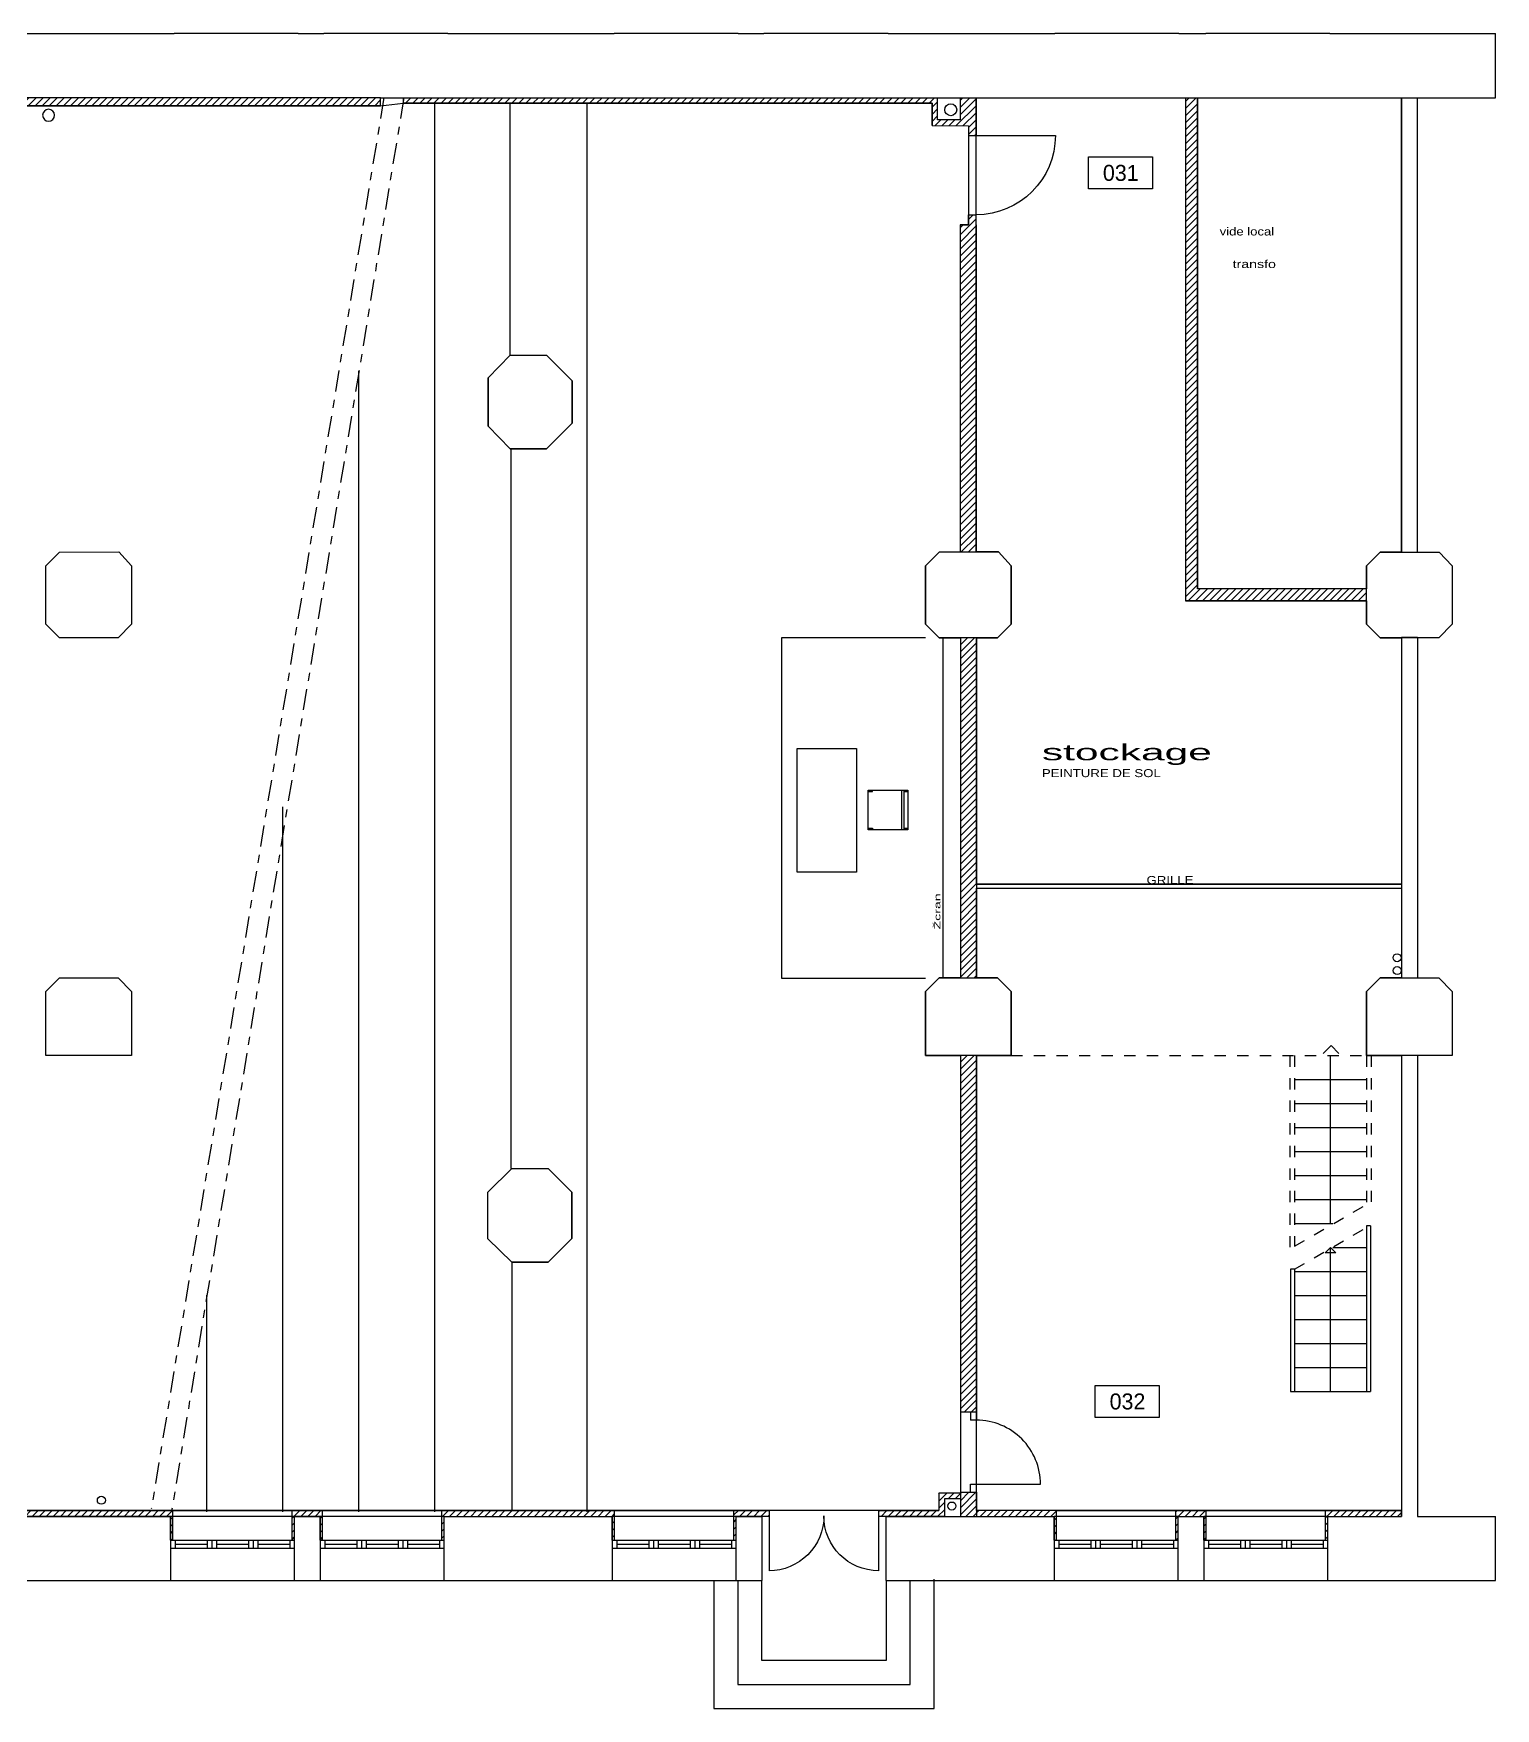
# Model space of a CAD drawing. Extents: x -18.1 to 35.5, y -14.8 to 10.
# Drawn here: x 17.2 to 35.47, y -12.88 to 8.05 of the extents above; entities that cross this region are included whole.
import ezdxf

# ---------------------------------------------------------------- set-up
doc = ezdxf.new("R2010")
doc.units = 0
doc.header["$MEASUREMENT"] = 0
for name, pattern in [('_DASHED', [0.282222, 0.141111, -0.141111]), ('_DOUBLE_DASHED', [0.546805, 0.264583, -0.105833, 0.070556, -0.105833]), ('TRAIT_PLEIN', [0])]:
    doc.linetypes.add(name, pattern=pattern)
for name, color, linetype in [('CLOISRDC', 2, 'TRAIT_PLEIN'), ('ESCALIERS', 3, 'TRAIT_PLEIN'), ('MURSRDC', 7, 'TRAIT_PLEIN'), ('PORTES', 3, 'TRAIT_PLEIN'), ('SPACES', 150, 'TRAIT_PLEIN'), ('TEXTES', 6, 'TRAIT_PLEIN'), ('VITRE', 1, 'Continuous')]:
    doc.layers.add(name, color=color, linetype=linetype)

msp = doc.modelspace()

# ---------------------------------------------------------------- hatches: boundary and pattern name
at = {"layer": 'CLOISRDC'}
h = msp.add_hatch(dxfattribs=at)
h.set_pattern_fill('ANSI31', color=256, scale=0.5, style=0)
h.paths.add_polyline_path([(12.569, -0.34), (12.569, 5.057), (12.711, 5.057), (12.711, 5.129), (12.569, 5.129), (12.569, 7.147), (21.54, 7.147), (21.54, 7.247), (12.499, 7.247), (12.499, -0.34), (11.769, -0.34), (11.769, -0.84), (12.099, -0.84), (12.099, -0.905), (12.169, -0.905), (12.169, -0.84), (12.569, -0.84)])
h.paths.add_polyline_path([(16.319, 7.147), (16.219, 7.147), (16.219, 1.78), (16.115, 1.78), (16.115, 1.7), (16.219, 1.7), (16.219, -0.291), (16.319, -0.291)], flags=16)
h.paths.add_polyline_path([(13.617, 5.9), (16.219, 5.9), (16.219, 5.95), (13.567, 5.95), (13.567, 5.129), (13.472, 5.129), (13.472, 5.057), (13.545, 5.057), (13.545, 4.962), (13.617, 4.962), (13.617, 5.057)], flags=17)
h = msp.add_hatch(dxfattribs=at)
h.set_pattern_fill('ANSI31', color=256, scale=0.5, style=0)
h.paths.add_polyline_path([(28.979, 7.247), (28.779, 7.247), (28.779, 6.971), (28.499, 6.971), (28.499, 7.247), (28.429, 7.247), (21.82, 7.247), (21.82, 7.18), (28.429, 7.18), (28.429, 6.901), (28.885, 6.898), (28.885, 6.775), (28.979, 6.775), (28.979, 6.898)])
h.paths.add_polyline_path([(28.979, 5.66), (28.979, 5.784), (28.885, 5.784), (28.885, 5.66), (28.783, 5.66), (28.779, 5.657), (28.779, 1.571), (28.979, 1.571)])
h.paths.add_polyline_path([(28.984, 0.5), (28.784, 0.5), (28.784, -3.75), (28.984, -3.75)])
h.paths.add_polyline_path([(31.745, 7.247), (31.595, 7.247), (31.595, 0.96), (33.859, 0.96), (33.859, 1.11), (31.745, 1.11)])
h = msp.add_hatch(dxfattribs=at)
h.set_pattern_fill('ANSI31', color=256, scale=0.5, style=0)
h.paths.add_polyline_path([(28.984, -4.72), (28.784, -4.72), (28.784, -9.178), (28.984, -9.178)])
h = msp.add_hatch(dxfattribs=at)
h.set_pattern_fill('ANSI31', color=256, scale=0.5, style=0)
h.paths.add_polyline_path([(16.969, -5.306), (16.969, -10.406), (16.219, -10.406), (12.619, -10.406), (12.619, -10.199), (11.799, -10.199), (11.799, -10.265), (12.499, -10.265), (12.499, -10.48), (18.914, -10.48), (18.914, -10.776), (18.944, -10.776), (18.944, -10.406), (17.619, -10.406), (17.039, -10.406), (17.039, -5.236), (16.191, -5.236), (16.191, -5.159), (16.121, -5.159), (16.121, -5.236), (16.031, -5.236), (14.747, -5.236), (14.747, -5.306)])
h.paths.add_polyline_path([(11.799, -9.115), (11.769, -9.115), (11.769, -10.265), (11.799, -10.265)])
h.paths.add_polyline_path([(10.208, -10.724), (10.296, -10.724), (10.296, -10.655), (10.208, -10.655)])
h.paths.add_polyline_path([(14.193, -7.309), (15.679, -7.309), (15.679, -7.122), (14.193, -7.122)], flags=25)
h = msp.add_hatch(dxfattribs=at)
h.set_pattern_fill('ANSI31', color=256, scale=0.5, style=0)
h.paths.add_polyline_path([(34.294, -10.406), (33.344, -10.406), (33.344, -10.776), (33.374, -10.776), (33.374, -10.48), (34.294, -10.48)])
h.paths.add_polyline_path([(31.854, -10.406), (31.474, -10.406), (31.474, -10.776), (31.504, -10.776), (31.504, -10.48), (31.824, -10.48), (31.824, -10.776), (31.854, -10.776)])
h.paths.add_polyline_path([(29.984, -10.406), (28.984, -10.406), (28.984, -10.48), (29.954, -10.48), (29.954, -10.776), (29.984, -10.776)])
h.paths.add_polyline_path([(28.984, -10.178), (28.784, -10.178), (28.784, -10.48), (28.984, -10.48)])
h.paths.add_polyline_path([(28.784, -10.19), (28.513, -10.19), (28.513, -10.406), (27.762, -10.406), (27.762, -10.48), (28.583, -10.48), (28.583, -10.26), (28.784, -10.26)])
h.paths.add_polyline_path([(26.393, -10.406), (25.954, -10.406), (25.954, -10.776), (25.984, -10.776), (25.984, -10.48), (26.304, -10.48), (26.393, -10.48)])
h = msp.add_hatch(dxfattribs=at)
h.set_pattern_fill('ANSI31', color=256, scale=0.5, style=0)
h.paths.add_polyline_path([(24.464, -10.406), (22.304, -10.406), (22.304, -10.776), (22.334, -10.776), (22.334, -10.48), (24.434, -10.48), (24.434, -10.776), (24.464, -10.776)])
h.paths.add_polyline_path([(20.814, -10.406), (20.434, -10.406), (20.434, -10.776), (20.464, -10.776), (20.464, -10.476), (20.784, -10.476), (20.784, -10.776), (20.814, -10.776)])

# ---------------------------------------------------------------- linework, layer by layer
for p, q in [((21.54, 7.247), (12.499, 7.247)), ((21.54, 7.147), (12.569, 7.147)), ((21.54, 7.147), (21.54, 7.247)), ((21.82, 7.247), (21.82, 7.18)), ((21.82, 7.247), (28.429, 7.247)), ((28.429, 7.18), (21.82, 7.18)), ((28.429, 7.247), (28.499, 7.247)), ((28.429, 6.901), (28.429, 7.18)), ((28.499, 6.971), (28.499, 7.247)), ((28.499, 7.247), (28.499, 7.247)), ((28.779, 7.247), (28.779, 6.971)), ((28.779, 7.247), (28.979, 7.247)), ((28.979, 7.247), (28.979, 6.901)), ((31.595, 7.247), (31.595, 0.96)), ((31.595, 7.247), (31.745, 7.247)), ((31.745, 7.247), (31.745, 1.11)), ((28.78, 6.971), (28.499, 6.971)), ((28.429, 6.901), (28.885, 6.898)), ((28.885, 6.898), (28.885, 6.775)), ((28.885, 6.775), (28.979, 6.775)), ((28.979, 6.898), (28.979, 6.775)), ((28.779, 5.657), (28.783, 5.66)), ((28.779, 5.66), (28.779, 1.571)), ((28.779, 5.66), (28.885, 5.66)), ((28.885, 5.66), (28.885, 5.784)), ((28.885, 5.784), (28.979, 5.784)), ((28.979, 5.66), (28.979, 5.784)), ((28.979, 5.66), (28.979, 1.571)), ((28.779, 1.571), (28.979, 1.571)), ((33.859, 1.11), (31.745, 1.11)), ((33.859, 0.96), (33.859, 1.11)), ((33.859, 0.96), (31.595, 0.96)), ((28.984, 0.5), (28.784, 0.5)), ((28.784, 0.5), (28.784, -3.75)), ((28.984, 0.5), (28.984, -3.75)), ((26.744, -2.429), (26.744, -0.884)), ((26.744, -0.884), (27.484, -0.884)), ((27.484, -0.884), (27.484, -2.429)), ((27.633, -1.9), (27.633, -1.404)), ((27.633, -1.404), (28.128, -1.404)), ((27.633, -1.423), (27.685, -1.423)), ((27.685, -1.423), (27.685, -1.404)), ((28.051, -1.9), (28.051, -1.404)), ((28.079, -1.9), (28.079, -1.404)), ((28.083, -1.423), (28.128, -1.423)), ((28.128, -1.404), (28.128, -1.9)), ((27.633, -1.878), (27.685, -1.878)), ((27.685, -1.878), (27.685, -1.9)), ((28.079, -1.878), (28.128, -1.878)), ((28.128, -1.9), (27.633, -1.9)), ((27.484, -2.429), (26.744, -2.429)), ((28.784, -3.75), (28.984, -3.75)), ((28.984, -4.72), (28.784, -4.72)), ((28.784, -4.72), (28.784, -9.178)), ((28.984, -4.72), (28.984, -9.178)), ((28.984, -9.178), (28.784, -9.178)), ((28.513, -10.19), (28.513, -10.406)), ((28.784, -10.19), (28.513, -10.19)), ((28.784, -10.178), (28.784, -10.48)), ((28.784, -10.178), (28.984, -10.178)), ((28.984, -10.178), (28.984, -10.48)), ((17.039, -10.406), (17.619, -10.406)), ((17.619, -10.406), (18.944, -10.406)), ((18.944, -10.776), (18.944, -10.406)), ((18.944, -10.406), (20.434, -10.406)), ((20.434, -10.406), (20.814, -10.406)), ((20.434, -10.776), (20.434, -10.406)), ((20.434, -10.406), (20.814, -10.406)), ((20.814, -10.776), (20.814, -10.406)), ((20.814, -10.406), (22.304, -10.406)), ((22.304, -10.776), (22.304, -10.406)), ((22.304, -10.406), (24.464, -10.406)), ((24.464, -10.776), (24.464, -10.406)), ((24.464, -10.406), (25.954, -10.406)), ((25.954, -10.776), (25.954, -10.406)), ((25.954, -10.406), (26.393, -10.406)), ((26.393, -10.406), (26.393, -10.48)), ((27.762, -10.405), (28.513, -10.406)), ((27.762, -10.406), (28.513, -10.406)), ((27.762, -10.406), (27.762, -10.48)), ((28.583, -10.26), (28.583, -10.48)), ((28.784, -10.26), (28.583, -10.26)), ((29.984, -10.406), (28.984, -10.406)), ((29.984, -10.776), (29.984, -10.406)), ((29.984, -10.406), (31.474, -10.406)), ((31.474, -10.406), (31.854, -10.406)), ((31.474, -10.776), (31.474, -10.406)), ((31.474, -10.406), (31.854, -10.406)), ((31.854, -10.776), (31.854, -10.406)), ((33.344, -10.406), (31.854, -10.406)), ((31.854, -10.406), (33.344, -10.406)), ((33.344, -10.406), (34.292, -10.406)), ((33.344, -10.776), (33.344, -10.406)), ((33.344, -10.406), (34.294, -10.406)), ((34.294, -10.48), (34.294, -10.406)), ((18.914, -10.48), (12.499, -10.48)), ((18.914, -10.776), (18.914, -10.48)), ((20.464, -10.476), (20.784, -10.476)), ((20.464, -10.776), (20.464, -10.476)), ((20.784, -10.776), (20.784, -10.476)), ((22.334, -10.48), (24.434, -10.48)), ((22.334, -10.776), (22.334, -10.48)), ((24.434, -10.776), (24.434, -10.48)), ((25.984, -10.776), (25.984, -10.48)), ((26.304, -10.48), (25.984, -10.48)), ((26.393, -10.48), (26.304, -10.48)), ((28.583, -10.48), (27.762, -10.48)), ((28.784, -10.48), (28.984, -10.48)), ((28.984, -10.48), (29.954, -10.48)), ((29.954, -10.776), (29.954, -10.48)), ((31.504, -10.776), (31.504, -10.48)), ((31.504, -10.48), (31.824, -10.48)), ((31.824, -10.776), (31.824, -10.48)), ((33.374, -10.776), (33.374, -10.48)), ((33.374, -10.48), (34.292, -10.48)), ((18.914, -10.776), (18.944, -10.776)), ((20.434, -10.776), (20.464, -10.776)), ((20.784, -10.776), (20.814, -10.776)), ((22.304, -10.776), (22.334, -10.776)), ((24.434, -10.776), (24.464, -10.776)), ((25.954, -10.776), (25.984, -10.776)), ((29.954, -10.776), (29.984, -10.776)), ((31.474, -10.776), (31.504, -10.776)), ((31.824, -10.776), (31.854, -10.776)), ((33.344, -10.776), (33.374, -10.776))]:
    msp.add_line(p, q, dxfattribs=at)
at = {"layer": 'ESCALIERS', "linetype": '_DOUBLE_DASHED'}
for p, q in [((21.581, 7.25), (18.675, -10.386)), ((21.831, 7.25), (18.929, -10.406))]:
    msp.add_line(p, q, dxfattribs=at)
at = {"layer": 'ESCALIERS'}
for p, q in [((22.219, -10.422), (22.219, 7.168)), ((23.16, 4.031), (23.16, 7.18)), ((24.119, -10.422), (24.119, 7.168)), ((22.884, 3.749), (23.16, 4.031)), ((23.16, 4.031), (23.614, 4.031)), ((21.269, -10.422), (21.269, 3.835)), ((22.884, 3.749), (22.884, 3.143)), ((23.169, -6.133), (23.169, 2.861)), ((28.349, 0.498), (26.549, 0.498)), ((26.549, 0.498), (26.549, -3.753)), ((28.565, 0.5), (28.515, 0.5)), ((28.565, 0.5), (28.565, -3.75)), ((20.319, -10.422), (20.319, -1.615)), ((28.984, -2.578), (34.294, -2.578)), ((28.984, -2.628), (34.294, -2.628)), ((26.549, -3.753), (28.349, -3.753)), ((28.515, -3.75), (28.565, -3.75)), ((33.409, -6.82), (33.409, -4.72)), ((32.958, -5.02), (33.859, -5.02)), ((32.958, -5.32), (33.859, -5.32)), ((32.958, -5.62), (33.859, -5.62)), ((32.958, -5.92), (33.859, -5.92)), ((32.958, -6.22), (33.859, -6.22)), ((32.958, -6.52), (33.859, -6.52)), ((32.958, -6.82), (33.436, -6.82)), ((33.909, -6.851), (33.859, -6.851)), ((33.859, -6.851), (33.859, -8.92)), ((33.909, -6.851), (33.909, -8.92)), ((23.178, -7.303), (23.178, -10.406)), ((33.409, -8.92), (33.409, -7.12)), ((33.436, -7.12), (33.859, -7.12)), ((32.959, -7.39), (32.909, -7.39)), ((32.909, -7.39), (32.909, -8.92)), ((32.959, -7.39), (32.959, -8.92)), ((32.959, -7.42), (33.859, -7.42)), ((19.369, -10.422), (19.369, -7.715)), ((32.959, -7.72), (33.859, -7.72)), ((32.959, -8.02), (33.859, -8.02)), ((32.959, -8.32), (33.859, -8.32)), ((32.959, -8.62), (33.859, -8.62)), ((32.909, -8.92), (32.959, -8.92)), ((32.959, -8.92), (33.859, -8.92)), ((33.859, -8.92), (33.909, -8.92)), ((25.704, -11.28), (25.704, -12.88)), ((26.004, -11.28), (26.004, -12.58)), ((26.304, -12.282), (26.304, -11.28)), ((27.854, -11.28), (27.854, -12.282)), ((28.154, -12.58), (28.154, -11.28)), ((28.454, -12.88), (28.454, -11.264)), ((27.854, -12.282), (26.304, -12.282)), ((26.004, -12.58), (28.154, -12.58)), ((25.704, -12.88), (28.454, -12.88))]:
    msp.add_line(p, q, dxfattribs=at)
at = {"layer": 'ESCALIERS', "linetype": '_DASHED'}
for p, q in [((33.415, -4.597), (33.312, -4.701)), ((33.415, -4.597), (33.513, -4.696)), ((29.419, -4.72), (33.859, -4.72)), ((32.899, -4.72), (32.899, -7.117)), ((32.958, -4.72), (32.958, -7.101)), ((33.859, -4.72), (33.859, -6.581)), ((33.915, -4.72), (33.915, -6.55)), ((32.959, -7.101), (33.912, -6.55)), ((32.959, -7.39), (33.918, -6.836)), ((33.409, -7.12), (33.341, -7.188)), ((33.476, -7.188), (33.341, -7.188)), ((33.409, -7.12), (33.476, -7.188))]:
    msp.add_line(p, q, dxfattribs=at)
at = {"layer": 'MURSRDC'}
for p, q in [((16.869, 8.05), (18.959, 8.05)), ((20.509, 8.05), (18.959, 8.05)), ((20.509, 8.05), (20.829, 8.05)), ((22.379, 8.05), (20.829, 8.05)), ((22.379, 8.05), (24.459, 8.05)), ((26.009, 8.05), (24.459, 8.05)), ((26.009, 8.05), (26.329, 8.05)), ((27.879, 8.05), (26.329, 8.05)), ((27.879, 8.05), (29.964, 8.05)), ((31.514, 8.05), (29.964, 8.05)), ((31.514, 8.05), (31.849, 8.05)), ((33.399, 8.05), (31.849, 8.05)), ((33.399, 8.05), (35.469, 8.05)), ((35.469, 7.247), (35.469, 8.05)), ((21.54, 7.247), (12.499, 7.247)), ((21.54, 7.247), (35.469, 7.247)), ((34.294, 1.57), (34.294, 7.247)), ((34.494, 1.57), (34.494, 7.247)), ((22.884, 3.749), (23.16, 4.031)), ((23.16, 4.031), (23.614, 4.031)), ((23.614, 4.031), (23.934, 3.711)), ((22.884, 3.143), (22.884, 3.749)), ((23.934, 3.181), (23.934, 3.711)), ((23.934, 3.711), (23.934, 3.181)), ((22.884, 3.143), (23.16, 2.861)), ((23.16, 2.861), (22.884, 3.143)), ((23.614, 2.861), (23.934, 3.181)), ((23.934, 3.181), (23.614, 2.861)), ((23.16, 2.861), (23.614, 2.861)), ((23.614, 2.861), (23.16, 2.861)), ((17.359, 1.4), (17.529, 1.57)), ((17.529, 1.57), (18.268, 1.571)), ((18.268, 1.571), (18.429, 1.4)), ((28.519, 1.57), (28.349, 1.4)), ((28.519, 1.57), (29.258, 1.571)), ((29.258, 1.571), (29.419, 1.4)), ((34.029, 1.57), (33.859, 1.4)), ((34.029, 1.57), (34.294, 1.57)), ((34.294, 1.57), (34.494, 1.57)), ((34.494, 1.57), (34.765, 1.57)), ((34.765, 1.57), (34.929, 1.4)), ((17.359, 0.67), (17.359, 1.4)), ((18.429, 1.4), (18.429, 0.67)), ((28.349, 0.67), (28.349, 1.4)), ((29.419, 1.4), (29.419, 0.67)), ((33.859, 0.67), (33.859, 1.4)), ((34.929, 1.4), (34.929, 0.67)), ((17.529, 0.5), (17.359, 0.67)), ((18.429, 0.67), (18.259, 0.5)), ((28.519, 0.5), (28.349, 0.67)), ((29.419, 0.67), (29.249, 0.5)), ((34.029, 0.5), (33.859, 0.67)), ((34.929, 0.67), (34.759, 0.5)), ((18.259, 0.5), (17.529, 0.5)), ((29.249, 0.5), (28.519, 0.5)), ((34.759, 0.5), (34.029, 0.5)), ((34.494, 0.501), (34.294, 0.501)), ((34.294, 0.501), (34.294, -3.748)), ((34.494, 0.501), (34.494, -3.748)), ((17.359, -3.92), (17.529, -3.75)), ((17.529, -3.75), (18.259, -3.75)), ((18.259, -3.75), (18.429, -3.92)), ((28.349, -3.92), (28.519, -3.75)), ((28.519, -3.75), (29.249, -3.75)), ((29.249, -3.75), (29.419, -3.92)), ((33.859, -3.92), (34.029, -3.75)), ((34.029, -3.75), (34.759, -3.75)), ((34.294, -3.748), (34.494, -3.748)), ((34.759, -3.75), (34.929, -3.92)), ((17.359, -4.72), (17.359, -3.92)), ((18.429, -3.92), (18.429, -4.72)), ((28.349, -4.72), (28.349, -3.92)), ((29.419, -3.92), (29.419, -4.72)), ((33.859, -4.72), (33.859, -3.92)), ((34.929, -3.92), (34.929, -4.72)), ((18.429, -4.72), (17.359, -4.72)), ((29.419, -4.72), (28.349, -4.72)), ((34.929, -4.72), (33.859, -4.72)), ((34.494, -4.721), (34.294, -4.721)), ((34.294, -4.721), (34.294, -10.48)), ((34.494, -4.721), (34.494, -10.48)), ((22.879, -6.427), (23.178, -6.133)), ((22.879, -6.427), (23.178, -6.133)), ((23.178, -6.133), (23.632, -6.133)), ((23.178, -6.133), (23.632, -6.133)), ((23.632, -6.133), (23.929, -6.429)), ((22.879, -7.01), (22.879, -6.427)), ((22.879, -7.01), (22.879, -6.427)), ((23.929, -7.009), (23.929, -6.429)), ((23.929, -6.429), (23.929, -7.009)), ((22.879, -7.01), (23.178, -7.303)), ((23.178, -7.303), (22.879, -7.01)), ((23.632, -7.303), (23.929, -7.009)), ((23.929, -7.009), (23.632, -7.303)), ((23.178, -7.303), (23.632, -7.303)), ((23.632, -7.303), (23.178, -7.303)), ((16.814, -10.48), (18.914, -10.48)), ((18.914, -10.48), (18.914, -11.28)), ((20.464, -10.48), (18.914, -10.48)), ((20.464, -10.48), (20.784, -10.48)), ((20.464, -11.28), (20.464, -10.48)), ((20.784, -10.48), (20.784, -11.28)), ((22.334, -10.48), (20.784, -10.48)), ((22.334, -10.48), (24.434, -10.48)), ((22.334, -11.28), (22.334, -10.48)), ((24.434, -10.48), (24.434, -11.28)), ((25.984, -10.48), (24.434, -10.48)), ((25.984, -10.48), (26.304, -10.48)), ((25.984, -11.28), (25.984, -10.48)), ((26.304, -10.48), (26.304, -11.28)), ((27.854, -10.48), (29.954, -10.48)), ((27.854, -11.28), (27.854, -10.48)), ((29.954, -10.48), (29.954, -11.28)), ((31.504, -10.48), (29.954, -10.48)), ((31.504, -10.48), (31.824, -10.48)), ((31.504, -11.28), (31.504, -10.48)), ((31.824, -10.48), (31.824, -11.28)), ((33.374, -10.48), (31.824, -10.48)), ((33.374, -10.48), (34.294, -10.48)), ((33.374, -11.28), (33.374, -10.48)), ((34.494, -10.48), (35.469, -10.48)), ((35.469, -11.28), (35.469, -10.48)), ((16.814, -11.28), (18.914, -11.28)), ((18.914, -11.28), (20.464, -11.28)), ((20.464, -11.28), (20.784, -11.28)), ((20.784, -11.28), (22.334, -11.28)), ((22.334, -11.28), (24.434, -11.28)), ((24.434, -11.28), (25.984, -11.28)), ((25.984, -11.28), (26.304, -11.28)), ((27.854, -11.28), (29.954, -11.28)), ((29.954, -11.28), (31.504, -11.28)), ((31.504, -11.28), (31.824, -11.28)), ((31.824, -11.28), (33.374, -11.28)), ((33.374, -11.28), (35.469, -11.28))]:
    msp.add_line(p, q, dxfattribs=at)
for centre, major_axis, start_param, end_param in [((28.662, 7.097), (-0.053, 0.053), -0.785398, 5.497787), ((17.392, 7.028), (-0.053, 0.053), -0.785398, 5.497787), ((34.239, -3.499), (0.0354, 0.0354), 0.785398, 7.068583), ((34.241, -3.66), (0.0354, 0.0354), 0.785398, 7.068583), ((18.051, -10.278), (-0.0354, 0.0354), -0.785398, 5.497787)]:
    msp.add_ellipse(centre, major_axis=major_axis, ratio=1, start_param=start_param, end_param=end_param, dxfattribs=at)
at = {"layer": 'PORTES'}
for p, q in [((28.979, 6.775), (29.971, 6.775)), ((28.908, -9.178), (28.908, -9.278)), ((28.984, -9.178), (28.984, -9.278)), ((28.984, -9.278), (28.908, -9.278)), ((28.908, -10.078), (29.785, -10.078)), ((28.908, -10.178), (28.908, -10.078)), ((28.984, -10.178), (28.984, -10.078)), ((27.762, -10.405), (27.762, -11.159)), ((26.393, -10.48), (26.393, -11.161))]:
    msp.add_line(p, q, dxfattribs=at)
at = {"layer": 'PORTES', "extrusion": (0, 0, -1)}
for centre, major_axis, start_param, end_param in [((28.979, 6.775), (-0.701, 0.701), 2.356195, 3.926991), ((26.393, -10.473), (0.485, 0.485), 0.785398, 2.356195), ((27.762, -10.473), (0.485, 0.485), 2.356195, 3.926991)]:
    msp.add_ellipse(centre, major_axis=major_axis, ratio=1, start_param=start_param, end_param=end_param, dxfattribs=at)
at = {"layer": 'PORTES'}
for centre, major_axis, start_param, end_param in [((28.984, -10.078), (0.566, 0.566), 5.497787, 7.068584), ((28.677, -10.35), (-0.0354, 0.0354), -0.785398, 5.497787)]:
    msp.add_ellipse(centre, major_axis=major_axis, ratio=1, start_param=start_param, end_param=end_param, dxfattribs=at)
at = {"layer": 'SPACES'}
for points in [[(16.319, 7.147), (21.54, 7.147), (21.82, 7.18), (28.429, 7.18), (28.429, 6.901), (28.885, 6.898), (28.885, 5.66), (28.779, 5.66), (28.779, 1.571), (28.519, 1.57), (28.349, 1.4), (28.349, 0.67), (28.519, 0.5), (28.784, 0.5), (28.784, -3.75), (28.519, -3.75), (28.349, -3.92), (28.349, -4.72), (28.784, -4.72), (28.784, -10.19), (28.513, -10.19), (28.513, -10.406), (17.039, -10.406)], [(28.979, 7.247), (31.595, 7.247), (31.595, 0.96), (33.859, 0.96), (33.859, 0.67), (34.029, 0.5), (34.294, 0.5), (34.294, -2.578), (28.984, -2.578), (28.984, 0.5), (29.249, 0.5), (29.419, 0.67), (29.419, 1.4), (29.258, 1.571), (28.979, 1.571), (28.979, 7.247)], [(31.745, 7.247), (34.294, 7.247), (34.294, 1.57), (34.029, 1.57), (33.859, 1.4), (33.859, 1.11), (31.745, 1.11), (31.745, 7.247)], [(28.984, -2.628), (34.294, -2.628), (34.294, -3.75), (34.029, -3.75), (33.859, -3.92), (33.859, -4.72), (34.294, -4.721), (34.294, -10.406), (28.984, -10.406), (28.984, -4.72), (29.419, -4.72), (29.419, -3.92), (29.249, -3.75), (28.984, -3.75), (28.984, -2.628)]]:
    msp.add_lwpolyline(points, dxfattribs=at)
at = {"layer": 'TEXTES'}
for points in [[(30.384, 6.509), (31.183, 6.509), (31.183, 6.108), (30.384, 6.108)], [(30.468, -8.843), (31.266, -8.843), (31.266, -9.245), (30.468, -9.245)]]:
    msp.add_lwpolyline(points, close=True, dxfattribs=at)
at = {"layer": 'VITRE'}
for p, q in [((20.464, -10.88), (18.913, -10.88)), ((20.464, -10.78), (18.914, -10.78)), ((18.972, -10.78), (18.972, -10.88)), ((19.371, -10.83), (18.972, -10.83)), ((19.371, -10.78), (19.371, -10.88)), ((19.43, -10.78), (19.43, -10.88)), ((19.489, -10.78), (19.489, -10.88)), ((19.888, -10.83), (19.489, -10.83)), ((19.888, -10.78), (19.888, -10.88)), ((19.947, -10.78), (19.947, -10.88)), ((20.006, -10.78), (20.006, -10.88)), ((20.405, -10.83), (20.006, -10.83)), ((20.405, -10.78), (20.405, -10.88)), ((22.334, -10.88), (20.783, -10.88)), ((22.334, -10.78), (20.784, -10.78)), ((20.842, -10.78), (20.842, -10.88)), ((21.241, -10.83), (20.842, -10.83)), ((21.241, -10.78), (21.241, -10.88)), ((21.3, -10.78), (21.3, -10.88)), ((21.359, -10.78), (21.359, -10.88)), ((21.758, -10.83), (21.359, -10.83)), ((21.758, -10.78), (21.758, -10.88)), ((21.817, -10.78), (21.817, -10.88)), ((21.876, -10.78), (21.876, -10.88)), ((22.275, -10.83), (21.876, -10.83)), ((22.275, -10.78), (22.275, -10.88)), ((25.984, -10.88), (24.433, -10.88)), ((25.984, -10.78), (24.434, -10.78)), ((24.492, -10.78), (24.492, -10.88)), ((24.891, -10.83), (24.492, -10.83)), ((24.891, -10.78), (24.891, -10.88)), ((24.95, -10.78), (24.95, -10.88)), ((25.009, -10.78), (25.009, -10.88)), ((25.408, -10.83), (25.009, -10.83)), ((25.408, -10.78), (25.408, -10.88)), ((25.467, -10.78), (25.467, -10.88)), ((25.526, -10.78), (25.526, -10.88)), ((25.925, -10.83), (25.526, -10.83)), ((25.925, -10.78), (25.925, -10.88)), ((31.504, -10.78), (29.954, -10.78)), ((31.505, -10.88), (29.954, -10.88)), ((30.013, -10.78), (30.013, -10.88)), ((30.412, -10.83), (30.013, -10.83)), ((30.412, -10.78), (30.412, -10.88)), ((30.471, -10.78), (30.471, -10.88)), ((30.53, -10.78), (30.53, -10.88)), ((30.929, -10.83), (30.53, -10.83)), ((30.929, -10.78), (30.929, -10.88)), ((30.988, -10.78), (30.988, -10.88)), ((31.047, -10.78), (31.047, -10.88)), ((31.445, -10.83), (31.047, -10.83)), ((31.445, -10.78), (31.445, -10.88)), ((33.374, -10.78), (31.824, -10.78)), ((33.375, -10.88), (31.824, -10.88)), ((31.883, -10.78), (31.883, -10.88)), ((32.282, -10.83), (31.883, -10.83)), ((32.282, -10.78), (32.282, -10.88)), ((32.341, -10.78), (32.341, -10.88)), ((32.4, -10.78), (32.4, -10.88)), ((32.799, -10.83), (32.4, -10.83)), ((32.799, -10.78), (32.799, -10.88)), ((32.858, -10.78), (32.858, -10.88)), ((32.917, -10.78), (32.917, -10.88)), ((33.315, -10.83), (32.917, -10.83)), ((33.315, -10.78), (33.315, -10.88))]:
    msp.add_line(p, q, dxfattribs=at)

# ---------------------------------------------------------------- texts
at = {"layer": 'TEXTES'}
for s, height, width, p in [('vide local   ', 0.1, 1.220308, (32.023, 5.526)), ('transfo', 0.1, 1.322, (32.185, 5.119)), ('stockage', 0.2, 1.983, (29.802, -1.031)), ('PEINTURE DE SOL', 0.1, 1.233867, (29.802, -1.242)), ('GRILLE', 0.1, 1.233867, (31.109, -2.578))]:
    msp.add_text(s, height=height, dxfattribs=dict(at, width=width)).set_placement(p)
at = {"layer": 'TEXTES', "width": 1.762667}
msp.add_text('Žcran', height=0.075, rotation=90, dxfattribs=at).set_placement((28.533, -3.146))
at = {"layer": 'TEXTES', "char_height": 0.2, "width": 0.775, "attachment_point": 5}
for s, insert in [('031', (30.787, 6.307)), ('032', (30.871, -9.045))]:
    msp.add_mtext(s, dxfattribs=dict(at, insert=insert))

doc.saveas('drawing.dxf')
